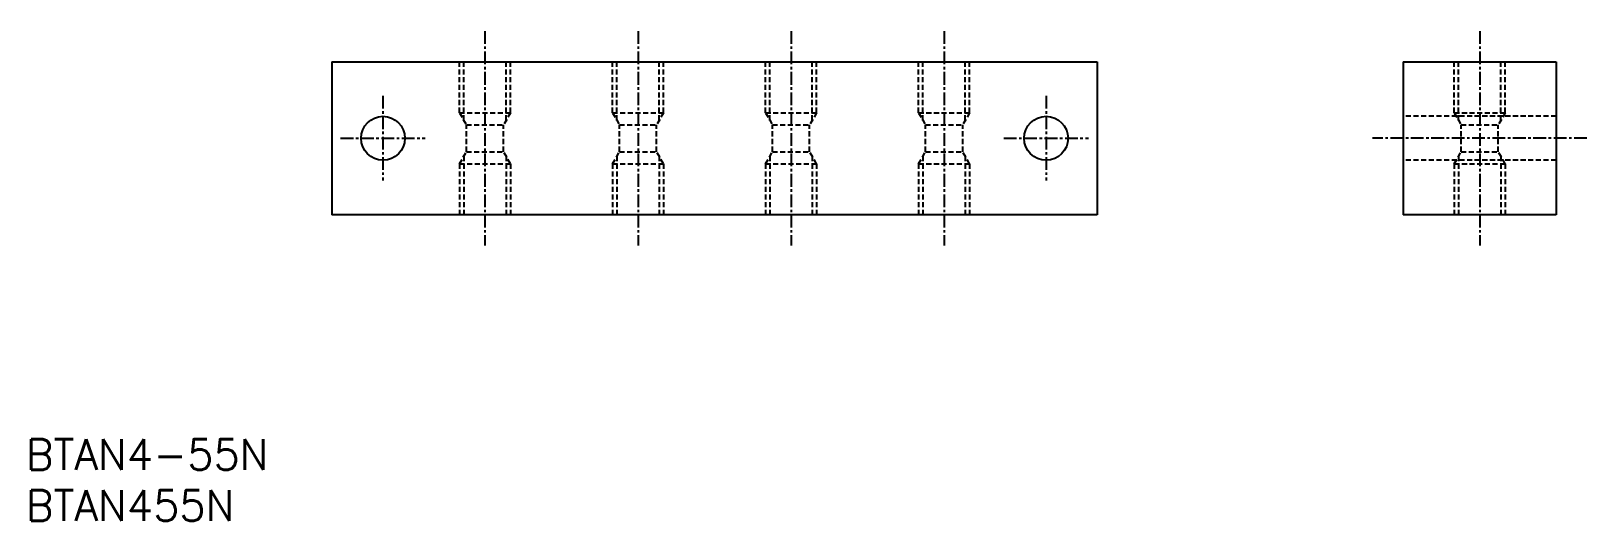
# Model space of a CAD drawing. Extents: x 1 to 153, y 0 to 48.
import ezdxf

# ---------------------------------------------------------------- set-up
doc = ezdxf.new("R2010")
doc.units = 0
doc.linetypes.add('CENTER', pattern=[2, 1.25, -0.25, 0.25, -0.25])
doc.linetypes.add('DASHED', pattern=[0.75, 0.5, -0.25])
doc.layers.get('0').update_dxf_attribs({"linetype": 'CONTINUOUS'})
doc.layers.add('CENTER', color=1, linetype='CENTER')
doc.styles.get("Standard").update_dxf_attribs({"font": 'txt.shx'})

# ---------------------------------------------------------------- blocks, each defined once
blk = doc.blocks.new('*U12')
at = {"color": 7, "linetype": 'CONTINUOUS'}
blk.add_text('BTAN455N', height=3, dxfattribs=at).set_placement((0, 0))
blk = doc.blocks.new('*U13')
at = {"color": 7, "linetype": 'CONTINUOUS'}
blk.add_text('BTAN4-55N', height=3, dxfattribs=at).set_placement((0, 5))

msp = doc.modelspace()

# ---------------------------------------------------------------- linework, layer by layer
at = {"color": 7, "linetype": 'CONTINUOUS'}
for p, q in [((30, 45), (105, 45)), ((30, 45), (30, 30)), ((105, 45), (105, 30)), ((135, 45), (135, 30)), ((135, 45), (150, 45)), ((150, 45), (150, 30)), ((105, 30), (30, 30)), ((150, 30), (135, 30))]:
    msp.add_line(p, q, dxfattribs=at)
at = {"color": 3, "linetype": 'DASHED'}
for p, q in [((42.5, 40), (42.5, 45)), ((42.93, 39.25), (42.93, 45)), ((47.07, 39.25), (47.07, 45)), ((47.5, 40), (47.5, 45)), ((57.5, 40), (57.5, 45)), ((57.93, 39.25), (57.93, 45)), ((62.07, 39.25), (62.07, 45)), ((62.5, 40), (62.5, 45)), ((72.5, 40), (72.5, 45)), ((72.93, 39.25), (72.93, 45)), ((77.07, 39.25), (77.07, 45)), ((77.5, 40), (77.5, 45)), ((87.5, 40), (87.5, 45)), ((87.93, 39.25), (87.93, 45)), ((92.07, 39.25), (92.07, 45)), ((92.5, 40), (92.5, 45)), ((140, 40), (140, 45)), ((140.43, 39.25), (140.43, 45)), ((144.57, 39.25), (144.57, 45)), ((145, 40), (145, 45)), ((42.5, 40), (43.18, 38.82)), ((42.5, 40), (47.5, 40)), ((47.5, 40), (46.82, 38.82)), ((57.5, 40), (58.18, 38.82)), ((57.5, 40), (62.5, 40)), ((62.5, 40), (61.82, 38.82)), ((72.5, 40), (73.18, 38.82)), ((72.5, 40), (77.5, 40)), ((77.5, 40), (76.82, 38.82)), ((87.5, 40), (88.18, 38.82)), ((87.5, 40), (92.5, 40)), ((92.5, 40), (91.82, 38.82)), ((150, 39.65), (135, 39.65)), ((140, 40), (145, 40)), ((140, 40), (140.68, 38.82)), ((145, 40), (144.32, 38.82)), ((43.18, 38.82), (46.82, 38.82)), ((43.18, 36.18), (43.18, 38.82)), ((46.82, 36.18), (46.82, 38.82)), ((58.18, 38.82), (61.82, 38.82)), ((58.18, 36.18), (58.18, 38.82)), ((61.82, 36.18), (61.82, 38.82)), ((73.18, 38.82), (76.82, 38.82)), ((73.18, 36.18), (73.18, 38.82)), ((76.82, 36.18), (76.82, 38.82)), ((88.18, 38.82), (91.82, 38.82)), ((88.18, 36.18), (88.18, 38.82)), ((91.82, 36.18), (91.82, 38.82)), ((140.68, 36.18), (140.68, 38.82)), ((140.68, 38.82), (144.32, 38.82)), ((144.32, 36.18), (144.32, 38.82)), ((42.5, 35), (43.18, 36.18)), ((42.93, 35.75), (42.93, 30)), ((43.18, 36.18), (46.82, 36.18)), ((47.5, 35), (46.82, 36.18)), ((47.07, 35.75), (47.07, 30)), ((57.5, 35), (58.18, 36.18)), ((57.93, 35.75), (57.93, 30)), ((58.18, 36.18), (61.82, 36.18)), ((62.5, 35), (61.82, 36.18)), ((62.07, 35.75), (62.07, 30)), ((72.5, 35), (73.18, 36.18)), ((72.93, 35.75), (72.93, 30)), ((73.18, 36.18), (76.82, 36.18)), ((77.5, 35), (76.82, 36.18)), ((77.07, 35.75), (77.07, 30)), ((87.5, 35), (88.18, 36.18)), ((87.93, 35.75), (87.93, 30)), ((88.18, 36.18), (91.82, 36.18)), ((92.5, 35), (91.82, 36.18)), ((92.07, 35.75), (92.07, 30)), ((150, 35.35), (135, 35.35)), ((140, 35), (140.68, 36.18)), ((140.43, 35.75), (140.43, 30)), ((140.68, 36.18), (144.32, 36.18)), ((145, 35), (144.32, 36.18)), ((144.57, 35.75), (144.57, 30)), ((42.5, 35), (47.5, 35)), ((42.5, 35), (42.5, 30)), ((47.5, 35), (47.5, 30)), ((57.5, 35), (62.5, 35)), ((57.5, 35), (57.5, 30)), ((62.5, 35), (62.5, 30)), ((72.5, 35), (77.5, 35)), ((72.5, 35), (72.5, 30)), ((77.5, 35), (77.5, 30)), ((87.5, 35), (92.5, 35)), ((87.5, 35), (87.5, 30)), ((92.5, 35), (92.5, 30)), ((140, 35), (140, 30)), ((140, 35), (145, 35)), ((145, 35), (145, 30))]:
    msp.add_line(p, q, dxfattribs=at)
at = {"color": 7, "linetype": 'CONTINUOUS'}
for centre in [(35, 37.5), (100, 37.5)]:
    msp.add_circle(centre, 2.15, dxfattribs=at)
at = {"layer": 'CENTER', "color": 1, "linetype": 'CENTER'}
for p, q in [((45, 48), (45, 27)), ((60, 48), (60, 27)), ((75, 48), (75, 27)), ((90, 48), (90, 27)), ((142.5, 48), (142.5, 27)), ((35, 41.65), (35, 33.35)), ((100, 41.65), (100, 33.35)), ((30.85, 37.5), (39.15, 37.5)), ((95.85, 37.5), (104.15, 37.5)), ((153, 37.5), (132, 37.5))]:
    msp.add_line(p, q, dxfattribs=at)

# ---------------------------------------------------------------- block references
at = {"color": 7, "linetype": 'CONTINUOUS'}
for name in ['*U13', '*U12']:
    msp.add_blockref(name, (0, 0), dxfattribs=at)

doc.saveas('drawing.dxf')
